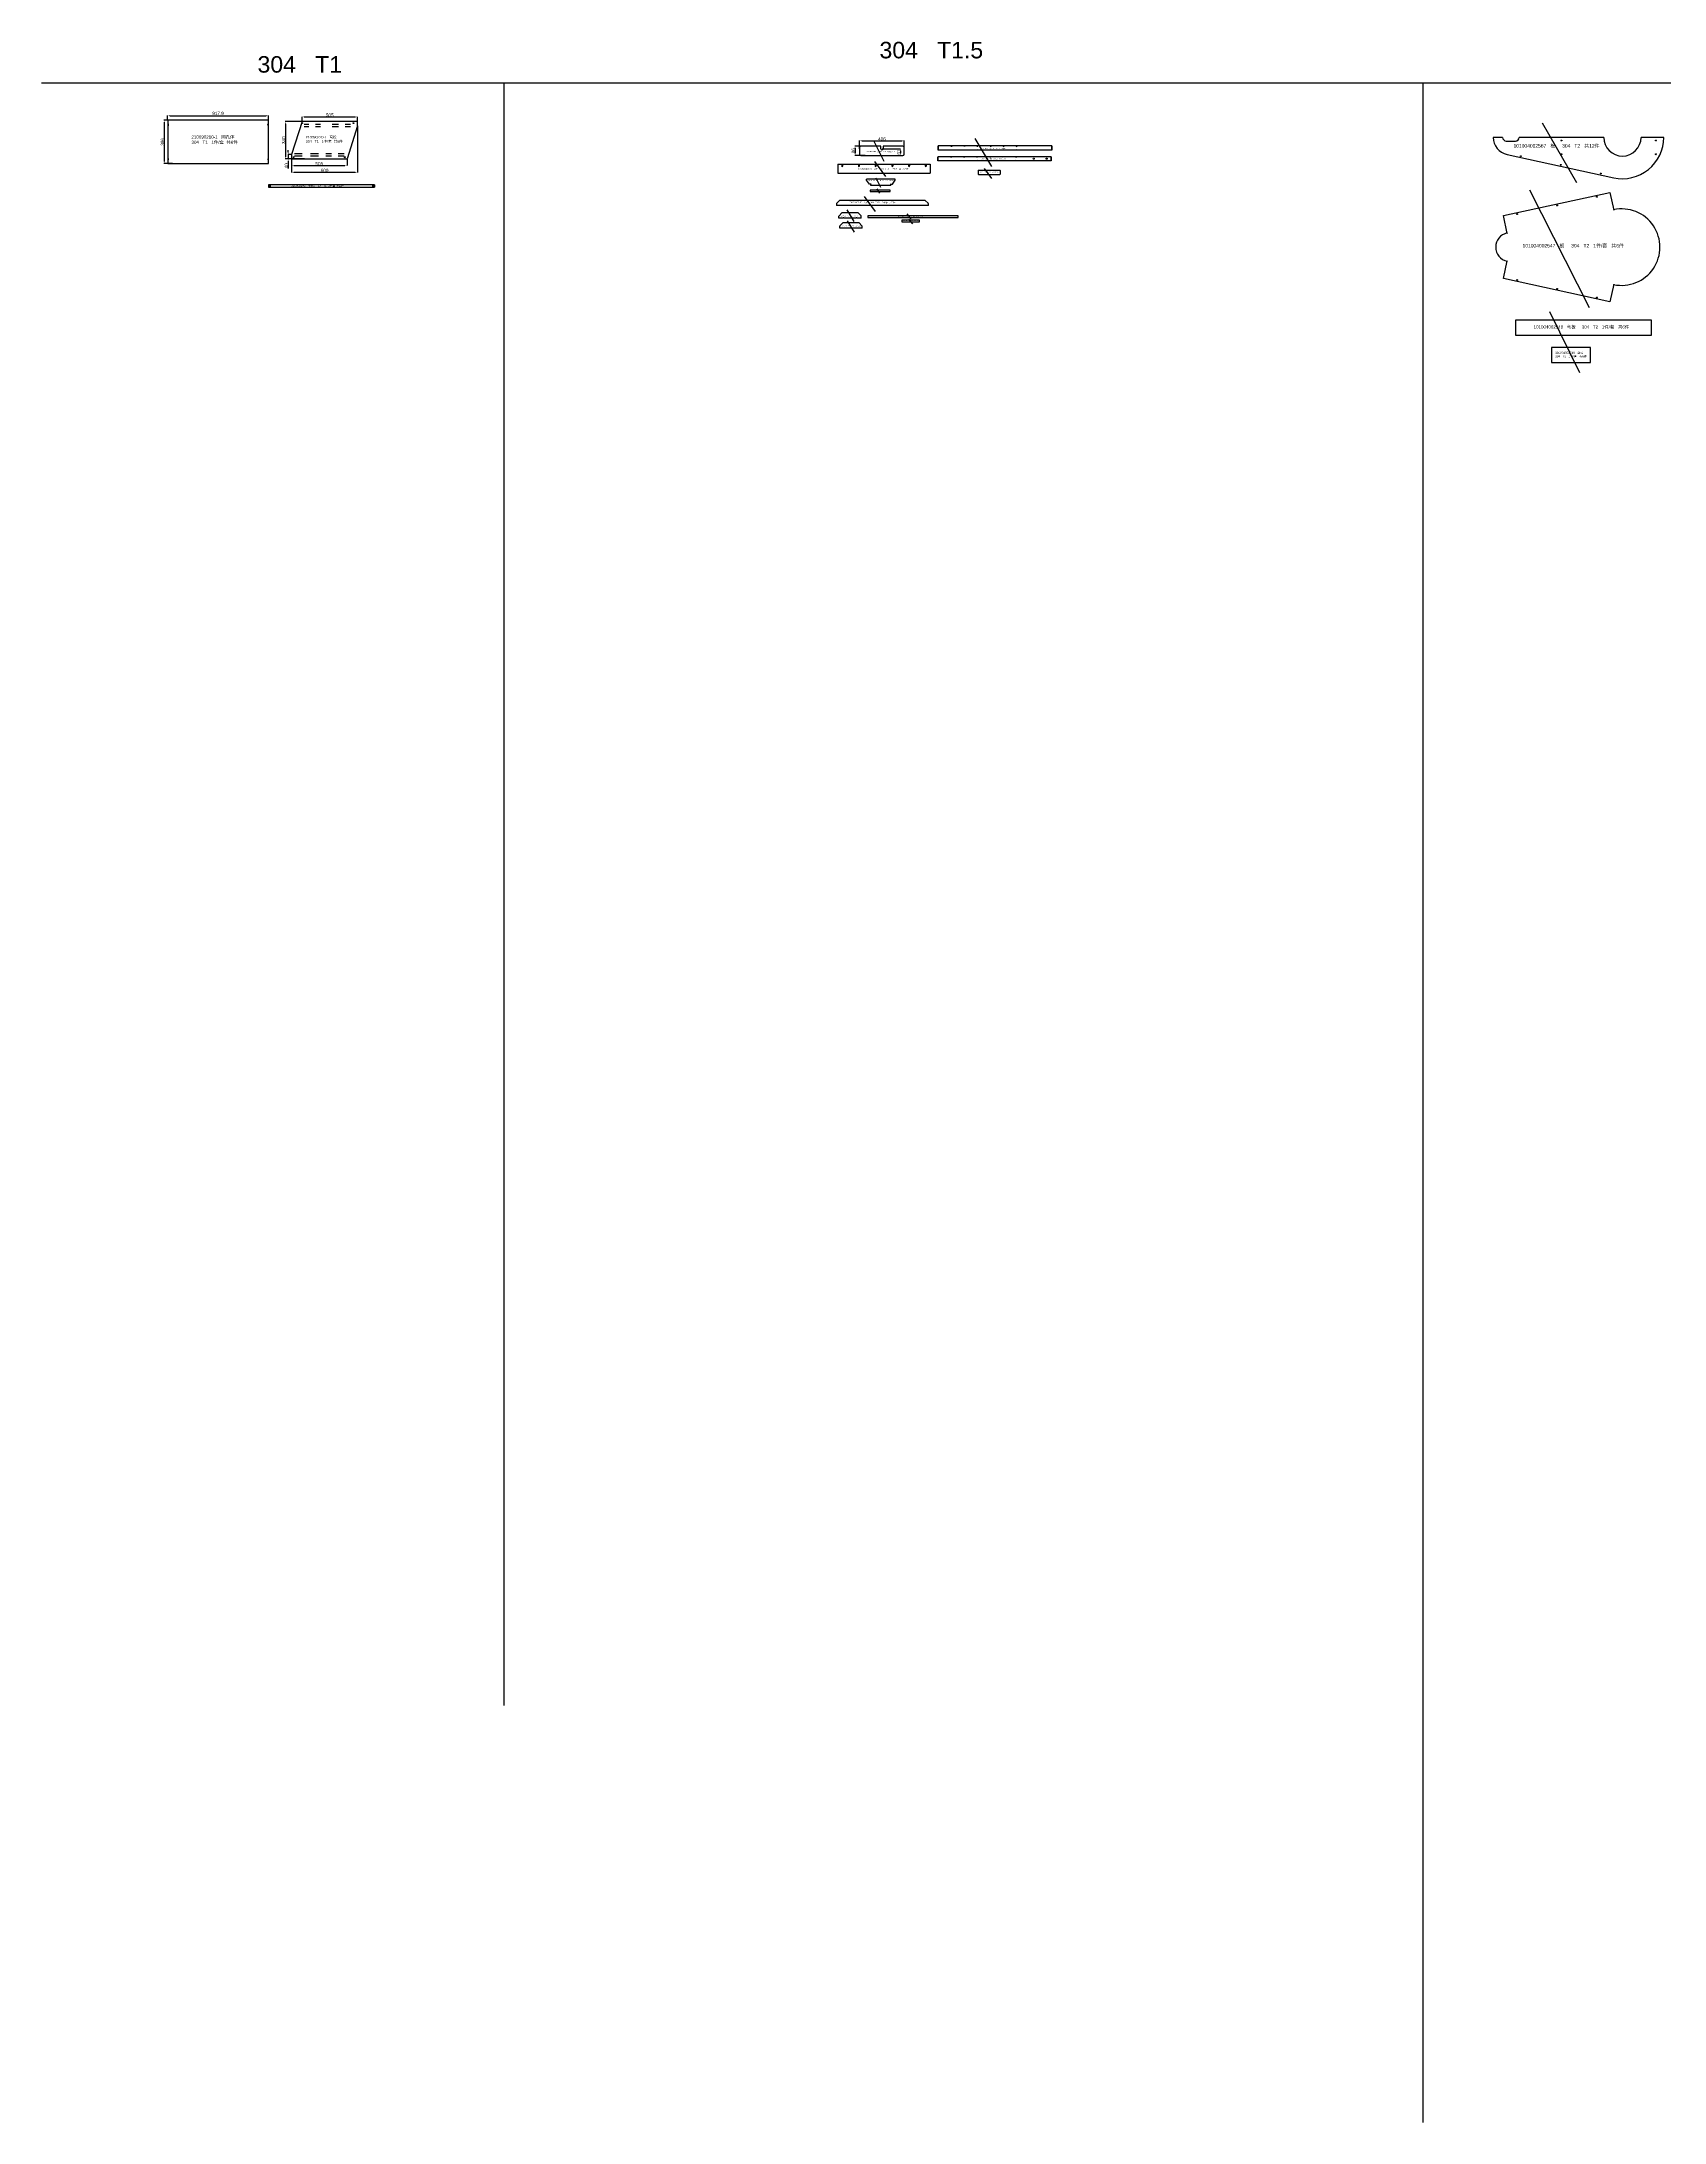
# Model space of a CAD drawing. Extents: x -89772 to 15958, y -15806 to 15762.
# Drawn here: x -89772 to -74997, y -6102 to 12835 of the extents above; entities that cross this region are included whole.
import ezdxf

# ---------------------------------------------------------------- set-up
doc = ezdxf.new("R2010")
doc.units = 0
doc.linetypes.add('CENTERX2', pattern=[20.32, 12.7, -2.54, 2.54, -2.54])
doc.layers.get('0').update_dxf_attribs({"linetype": 'CONTINUOUS'})
doc.layers.get('DEFPOINTS').update_dxf_attribs({"linetype": 'CONTINUOUS'})
doc.styles.get("Standard").update_dxf_attribs({"font": 'arial.ttf'})
doc.dimstyles.new('ISO-25', dxfattribs={"dimtxt": 30, "dimasz": 20, "dimexe": 1.25, "dimexo": 0.625, "dimtad": 1, "dimtxsty": 'STANDARD', "dimcen": 2.5, "dimazin": 3, "dimtfac": 1, "dimtmove": 0, "dimatfit": 3})

# ---------------------------------------------------------------- blocks, each defined once
blk = doc.blocks.new('101004002567___板_v2')
at = {"color": 7, "linetype": 'CONTINUOUS'}
for p, q in [((-30894, 2044), (-30979, 2044)), ((-30861, 2011), (-30777, 2011)), ((-29973, 2044), (-30744, 2044)), ((-29427, 2044), (-29633, 2044)), ((-30853, 1887), (-29883, 1676))]:
    blk.add_line(p, q, dxfattribs=at)
for centre in [(-30359, 2016), (-30359, 1890), (-29498, 2016), (-29498, 1890), (-30728, 1873), (-30365, 1794), (-30001, 1715)]:
    blk.add_circle(centre, 4, dxfattribs=at)
for centre, radius, start, end in [((-30819, 2044), 160, 180, 257.718), ((-30861, 2044), 33, 180, 270), ((-30777, 2044), 33, 270, 0), ((-29803, 2044), 170, 180, 0), ((-29803, 2044), 376, 257.718, 0)]:
    blk.add_arc(centre, radius, start, end, dxfattribs=at)
at = {"color": 3, "insert": (-30795, 1983), "char_height": 32, "width": 787.51, "attachment_point": 1}
blk.add_mtext('101004002567   {\\fSimSun|b0|i0|c134|p2;板  } 304   T2   {\\fSimSun|b0|i0|c134|p2;共}12{\\fSimSun|b0|i0|c134|p2;件}', dxfattribs=at)
blk = doc.blocks.new('101004002549___弯板')
at = {"color": 7, "linetype": 'CONTINUOUS'}
for p, q in [((-28352, 830), (-28352, 694)), ((-27997, 830), (-28352, 830)), ((-27997, 694), (-27997, 830)), ((-28352, 694), (-27997, 694))]:
    blk.add_line(p, q, dxfattribs=at)
at = {"color": 3, "insert": (-28319, 792), "char_height": 19.2, "width": 292.15, "attachment_point": 1}
blk.add_mtext('101004002549   {\\fSimSun|b0|i0|c134|p2;弯板  } 304   T2   1{\\fSimSun|b0|i0|c134|p2;件}/{\\fSimSun|b0|i0|c134|p2;套}   {\\fSimSun|b0|i0|c134|p2;共}6{\\fSimSun|b0|i0|c134|p2;件}', dxfattribs=at)
blk = doc.blocks.new('101004002548___弯板')
at = {"color": 7, "linetype": 'CONTINUOUS'}
for p, q in [((-27443, 1079), (-28681, 1079)), ((-28681, 1079), (-28681, 943)), ((-27443, 943), (-27443, 1079)), ((-28681, 943), (-27443, 943))]:
    blk.add_line(p, q, dxfattribs=at)
at = {"color": 3, "insert": (-28515, 1032), "char_height": 28.8, "width": 870.4, "attachment_point": 1}
blk.add_mtext('101004002548   {\\fSimSun|b0|i0|c134|p2;弯板  } 304   T2   1{\\fSimSun|b0|i0|c134|p2;件}/{\\fSimSun|b0|i0|c134|p2;套}   {\\fSimSun|b0|i0|c134|p2;共}6{\\fSimSun|b0|i0|c134|p2;件}', dxfattribs=at)
blk = doc.blocks.new('101004002547___板')
at = {"color": 7, "linetype": 'CONTINUOUS'}
for p, q in [((-28790, 2031), (-27821, 2242)), ((-27821, 2242), (-27786, 2081)), ((-27786, 2081), (-27786, 2084)), ((-28755, 1869), (-28790, 2031)), ((-28757, 1873), (-28756, 1869)), ((-28790, 1458), (-28755, 1619)), ((-28756, 1619), (-28757, 1615)), ((-27821, 1247), (-28790, 1458)), ((-27786, 1408), (-27821, 1247)), ((-27786, 1404), (-27786, 1408))]:
    blk.add_line(p, q, dxfattribs=at)
for centre in [(-28302, 2124), (-27939, 2203), (-28666, 2045), (-28666, 1444), (-28302, 1364), (-27939, 1285)]:
    blk.add_circle(centre, 4, dxfattribs=at)
for centre, radius, start, end in [((-27713, 1744), 348, 257.7838, 102.2162), ((-27786, 2081), 0.2, 192.282, 12.282), ((-28728, 1744), 132, 102.4557, 257.5443), ((-28756, 1869), 0.2, 192.282, 12.282), ((-28756, 1619), 0.2, 347.718, 167.718), ((-27786, 1408), 0.2, 347.718, 167.718)]:
    blk.add_arc(centre, radius, start, end, dxfattribs=at)
at = {"color": 3, "insert": (-28616, 1773), "char_height": 32, "width": 927.64, "attachment_point": 1}
blk.add_mtext('101004002547   {\\fSimSun|b0|i0|c134|p2;板  } 304   T2   1{\\fSimSun|b0|i0|c134|p2;件}/{\\fSimSun|b0|i0|c134|p2;套}   {\\fSimSun|b0|i0|c134|p2;共}6{\\fSimSun|b0|i0|c134|p2;件}', dxfattribs=at)
blk = doc.blocks.new('101004002423____弯板')
at = {"color": 7, "linetype": 'CONTINUOUS'}
for p, q in [((-36871, 2322), (-36031, 2322)), ((-36871, 2322), (-36871, 2238)), ((-36836, 2311), (-36836, 2306)), ((-36825, 2306), (-36825, 2311)), ((-36684, 2311), (-36684, 2306)), ((-36673, 2306), (-36673, 2311)), ((-36532, 2311), (-36532, 2306)), ((-36521, 2306), (-36521, 2311)), ((-36380, 2311), (-36380, 2306)), ((-36369, 2306), (-36369, 2311)), ((-36228, 2311), (-36228, 2306)), ((-36217, 2306), (-36217, 2311)), ((-36076, 2311), (-36076, 2306)), ((-36065, 2306), (-36065, 2311)), ((-36031, 2322), (-36031, 2238)), ((-36871, 2238), (-36031, 2238))]:
    blk.add_line(p, q, dxfattribs=at)
for centre, start, end in [((-36831, 2311), 0, 180), ((-36831, 2306), 180, 0), ((-36679, 2311), 0, 180), ((-36679, 2306), 180, 0), ((-36527, 2311), 0, 180), ((-36527, 2306), 180, 0), ((-36375, 2311), 0, 180), ((-36375, 2306), 180, 0), ((-36223, 2311), 0, 180), ((-36223, 2306), 180, 0), ((-36071, 2311), 0, 180), ((-36071, 2306), 180, 0)]:
    blk.add_arc(centre, 5.5, start, end, dxfattribs=at)
at = {"color": 3, "insert": (-36685, 2284), "char_height": 12.8, "width": 466.71, "attachment_point": 1}
blk.add_mtext('101004002423    {\\fSimSun|b0|i0|c134|p2;弯板  } 304   T1.5     2{\\fSimSun|b0|i0|c134|p2;件}/{\\fSimSun|b0|i0|c134|p2;套}   {\\fSimSun|b0|i0|c134|p2;共}12+24{\\fSimSun|b0|i0|c134|p2;件}', dxfattribs=at)
blk = doc.blocks.new('101004002424____弯板')
at = {"color": 7, "linetype": 'CONTINUOUS'}
for p, q in [((-36610, 2176), (-36610, 2185)), ((-36348, 2185), (-36610, 2185)), ((-36584, 2140), (-36610, 2176)), ((-36570, 2139), (-36582, 2139)), ((-36570, 2127), (-36570, 2142)), ((-36570, 2142), (-36570, 2142)), ((-36570, 2142), (-36570, 2139)), ((-36388, 2127), (-36570, 2127)), ((-36388, 2142), (-36388, 2139)), ((-36388, 2142), (-36388, 2142)), ((-36388, 2127), (-36388, 2142)), ((-36388, 2139), (-36377, 2139)), ((-36374, 2140), (-36348, 2176)), ((-36348, 2176), (-36348, 2185))]:
    blk.add_line(p, q, dxfattribs=at)
for centre, start, end in [((-36582, 2142), 215.8377, 270), ((-36377, 2142), 270, 324.1623)]:
    blk.add_arc(centre, 3, start, end, dxfattribs=at)
at = {"color": 3, "insert": (-36592, 2174), "char_height": 6.4, "width": 230.94, "attachment_point": 1}
blk.add_mtext('101004002424    {\\fSimSun|b0|i0|c134|p2;弯板  } 304   T1.5     2{\\fSimSun|b0|i0|c134|p2;件}/{\\fSimSun|b0|i0|c134|p2;套}   {\\fSimSun|b0|i0|c134|p2;共}12+12{\\fSimSun|b0|i0|c134|p2;件}', dxfattribs=at)
blk = doc.blocks.new('101004002425____板')
at = {"color": 7, "linetype": 'CONTINUOUS'}
for p, q in [((-36395, 2086), (-36577, 2086)), ((-36577, 2086), (-36577, 2074)), ((-36395, 2074), (-36395, 2086)), ((-36577, 2074), (-36395, 2074))]:
    blk.add_line(p, q, dxfattribs=at)
at = {"color": 3, "insert": (-36566, 2084), "char_height": 3.84, "width": 124.26, "attachment_point": 1}
blk.add_mtext('101004002425    {\\fSimSun|b0|i0|c134|p2;板  } 304   T1.5     1{\\fSimSun|b0|i0|c134|p2;件}/{\\fSimSun|b0|i0|c134|p2;套}   {\\fSimSun|b0|i0|c134|p2;共}12{\\fSimSun|b0|i0|c134|p2;件}', dxfattribs=at)
blk = doc.blocks.new('101004002435___弯条')
at = {"color": 7, "linetype": 'CONTINUOUS'}
for p, q in [((-36865, 1788), (-36865, 1769)), ((-36863, 1788), (-36865, 1788)), ((-36027, 1769), (-36865, 1769)), ((-36862, 1791), (-36863, 1788)), ((-36836, 1816), (-36862, 1791)), ((-36055, 1816), (-36836, 1816)), ((-36030, 1791), (-36055, 1816)), ((-36028, 1788), (-36030, 1791)), ((-36027, 1788), (-36028, 1788)), ((-36027, 1769), (-36027, 1788))]:
    blk.add_line(p, q, dxfattribs=at)
at = {"color": 3, "insert": (-36749, 1804), "char_height": 12.8, "width": 425.09, "attachment_point": 1}
blk.add_mtext('101004002435   {\\fSimSun|b0|i0|c134|p2;弯条  } 304   T1.5     2{\\fSimSun|b0|i0|c134|p2;件}/{\\fSimSun|b0|i0|c134|p2;套}   {\\fSimSun|b0|i0|c134|p2;共}72{\\fSimSun|b0|i0|c134|p2;件}', dxfattribs=at)
blk = doc.blocks.new('101004002440___弯条')
at = {"color": 7, "linetype": 'CONTINUOUS'}
for p, q in [((-36559, 1728), (-36585, 1702)), ((-36410, 1728), (-36559, 1728)), ((-36385, 1702), (-36410, 1728)), ((-36585, 1702), (-36586, 1699)), ((-36586, 1680), (-36586, 1699)), ((-36548, 1680), (-36586, 1680)), ((-36430, 1680), (-36540, 1680)), ((-36383, 1680), (-36422, 1680)), ((-36383, 1699), (-36385, 1702)), ((-36383, 1680), (-36383, 1699))]:
    blk.add_line(p, q, dxfattribs=at)
for centre in [(-36544, 1680), (-36426, 1680)]:
    blk.add_arc(centre, 4.25, 0, 180, dxfattribs=at)
at = {"color": 3, "insert": (-36569, 1704), "char_height": 5.12, "width": 170.43, "attachment_point": 1}
blk.add_mtext('101004002440   {\\fSimSun|b0|i0|c134|p2;弯条  } 304   T1.5     1{\\fSimSun|b0|i0|c134|p2;件}/{\\fSimSun|b0|i0|c134|p2;套}   {\\fSimSun|b0|i0|c134|p2;共}36{\\fSimSun|b0|i0|c134|p2;件}', dxfattribs=at)
blk = doc.blocks.new('101004002439___弯条')
at = {"color": 7, "linetype": 'CONTINUOUS'}
for p, q in [((-36578, 1611), (-36579, 1608)), ((-36579, 1589), (-36579, 1608)), ((-36376, 1589), (-36579, 1589)), ((-36552, 1637), (-36578, 1611)), ((-36403, 1637), (-36552, 1637)), ((-36378, 1611), (-36403, 1637)), ((-36376, 1608), (-36378, 1611)), ((-36376, 1589), (-36376, 1608))]:
    blk.add_line(p, q, dxfattribs=at)
at = {"color": 3, "insert": (-36559, 1611), "char_height": 5.12, "width": 170.6, "attachment_point": 1}
blk.add_mtext('101004002439   {\\fSimSun|b0|i0|c134|p2;弯条  } 304   T1.5     1{\\fSimSun|b0|i0|c134|p2;件}/{\\fSimSun|b0|i0|c134|p2;套}   {\\fSimSun|b0|i0|c134|p2;共}36{\\fSimSun|b0|i0|c134|p2;件}', dxfattribs=at)
blk = doc.blocks.new('101004002434-5____补条1')
at = {"color": 7, "linetype": 'CONTINUOUS'}
for p, q in [((-36866, 1955), (-36866, 1940)), ((-36044, 1955), (-36866, 1955)), ((-36866, 1940), (-36044, 1940)), ((-36044, 1940), (-36044, 1955))]:
    blk.add_line(p, q, dxfattribs=at)
at = {"color": 3, "insert": (-36592, 1952), "char_height": 6.4, "width": 248.95, "attachment_point": 1}
blk.add_mtext('101004002434-5    {\\fSimSun|b0|i0|c134|p2;补条1  } 304   T1.5     2{\\fSimSun|b0|i0|c134|p2;件}/{\\fSimSun|b0|i0|c134|p2;套}   {\\fSimSun|b0|i0|c134|p2;共}72{\\fSimSun|b0|i0|c134|p2;件}', dxfattribs=at)
blk = doc.blocks.new('101004002434-6____补条2')
at = {"color": 7, "linetype": 'CONTINUOUS'}
for p, q in [((-36556, 1916), (-36556, 1901)), ((-36396, 1916), (-36556, 1916)), ((-36556, 1901), (-36396, 1901)), ((-36396, 1901), (-36396, 1916))]:
    blk.add_line(p, q, dxfattribs=at)
at = {"color": 3, "insert": (-36549, 1911), "char_height": 4.096, "width": 144.93, "attachment_point": 1}
blk.add_mtext('101004002434-6    {\\fSimSun|b0|i0|c134|p2;补条2  } 304   T1.5     2{\\fSimSun|b0|i0|c134|p2;件}/{\\fSimSun|b0|i0|c134|p2;套}   {\\fSimSun|b0|i0|c134|p2;共}72{\\fSimSun|b0|i0|c134|p2;件}', dxfattribs=at)
blk = doc.blocks.new('101004002438___条')
at = {"color": 7, "linetype": 'CONTINUOUS'}
for p, q in [((-36579, 1536), (-36581, 1534)), ((-36581, 1534), (-36581, 1501)), ((-36579, 1536), (-36384, 1536)), ((-36382, 1534), (-36384, 1536)), ((-36382, 1534), (-36382, 1501)), ((-36581, 1501), (-36579, 1499)), ((-36579, 1499), (-36384, 1499)), ((-36384, 1499), (-36382, 1501))]:
    blk.add_line(p, q, dxfattribs=at)
at = {"color": 3, "insert": (-36576, 1522), "char_height": 5.53, "width": 181.65, "attachment_point": 1}
blk.add_mtext('101004002438   {\\fSimSun|b0|i0|c134|p2;条  } 304   T1.5     6{\\fSimSun|b0|i0|c134|p2;件}/{\\fSimSun|b0|i0|c134|p2;套}   {\\fSimSun|b0|i0|c134|p2;共}108{\\fSimSun|b0|i0|c134|p2;件}', dxfattribs=at)
blk = doc.blocks.new('101004002434-3___弯条')
at = {"color": 7, "linetype": 'CENTERX2'}
for p, q in [((-35920, 1397), (-36954, 1397)), ((-36954, 1360), (-36954, 1397)), ((-35920, 1360), (-36954, 1360)), ((-35920, 1360), (-35920, 1397))]:
    blk.add_line(p, q, dxfattribs=at)
at = {"color": 7, "linetype": 'CONTINUOUS'}
for p, q in [((-36954, 1397), (-36954, 1360)), ((-35920, 1397), (-36954, 1397)), ((-35920, 1360), (-36954, 1360)), ((-35920, 1397), (-35920, 1360))]:
    blk.add_line(p, q, dxfattribs=at)
at = {"color": 6, "linetype": 'CONTINUOUS'}
for p, q in [((-36836, 1395), (-36837, 1390)), ((-36836, 1362), (-36836, 1365)), ((-36834, 1394), (-36835, 1390)), ((-36834, 1362), (-36835, 1366)), ((-36718, 1395), (-36718, 1391)), ((-36718, 1362), (-36718, 1365)), ((-36716, 1394), (-36717, 1391)), ((-36716, 1362), (-36717, 1365)), ((-36600, 1395), (-36601, 1390)), ((-36600, 1362), (-36600, 1365)), ((-36598, 1394), (-36599, 1390)), ((-36598, 1362), (-36599, 1365)), ((-36480, 1394), (-36479, 1390)), ((-36480, 1362), (-36479, 1366)), ((-36478, 1395), (-36477, 1390)), ((-36478, 1362), (-36477, 1366)), ((-36362, 1394), (-36361, 1390)), ((-36362, 1362), (-36361, 1365)), ((-36360, 1395), (-36359, 1390)), ((-36360, 1362), (-36359, 1365)), ((-36244, 1394), (-36243, 1390)), ((-36244, 1362), (-36243, 1366)), ((-36242, 1395), (-36241, 1390)), ((-36242, 1362), (-36241, 1366))]:
    blk.add_line(p, q, dxfattribs=at)
at = {"color": 3, "insert": (-36563, 1378), "char_height": 6.4, "width": 223.78, "attachment_point": 1}
blk.add_mtext('101004002434-3   {\\fSimSun|b0|i0|c134|p2;弯条  } 304   T1.5     1{\\fSimSun|b0|i0|c134|p2;件}/{\\fSimSun|b0|i0|c134|p2;套}   {\\fSimSun|b0|i0|c134|p2;共}18{\\fSimSun|b0|i0|c134|p2;件}', dxfattribs=at)
blk = doc.blocks.new('101004002434-4___弯条')
at = {"color": 7, "linetype": 'CENTERX2'}
for p, q in [((-35925, 1299), (-36959, 1299)), ((-36959, 1262), (-36959, 1299)), ((-35925, 1262), (-36959, 1262)), ((-35925, 1262), (-35925, 1299))]:
    blk.add_line(p, q, dxfattribs=at)
at = {"color": 7, "linetype": 'CONTINUOUS'}
for p, q in [((-36959, 1299), (-36959, 1262)), ((-35925, 1299), (-36959, 1299)), ((-35925, 1262), (-36959, 1262)), ((-35925, 1299), (-35925, 1262))]:
    blk.add_line(p, q, dxfattribs=at)
at = {"color": 6, "linetype": 'CONTINUOUS'}
for p, q in [((-36839, 1297), (-36840, 1293)), ((-36839, 1264), (-36840, 1268)), ((-36837, 1297), (-36838, 1293)), ((-36837, 1264), (-36838, 1268)), ((-36721, 1297), (-36722, 1293)), ((-36721, 1264), (-36721, 1268)), ((-36719, 1297), (-36720, 1293)), ((-36719, 1264), (-36720, 1268)), ((-36603, 1297), (-36604, 1293)), ((-36603, 1264), (-36603, 1268)), ((-36601, 1297), (-36602, 1293)), ((-36601, 1264), (-36602, 1268)), ((-36483, 1297), (-36482, 1293)), ((-36483, 1264), (-36482, 1268)), ((-36481, 1297), (-36481, 1294)), ((-36481, 1264), (-36481, 1268)), ((-36365, 1297), (-36364, 1294)), ((-36365, 1264), (-36364, 1268)), ((-36363, 1297), (-36363, 1294)), ((-36363, 1264), (-36363, 1267)), ((-36247, 1297), (-36246, 1293)), ((-36247, 1264), (-36246, 1268)), ((-36245, 1297), (-36244, 1293)), ((-36245, 1264), (-36244, 1268))]:
    blk.add_line(p, q, dxfattribs=at)
at = {"color": 7, "linetype": 'CONTINUOUS'}
for centre in [(-36085, 1281), (-35967, 1281)]:
    blk.add_circle(centre, 5.25, dxfattribs=at)
at = {"color": 3, "insert": (-36561, 1283), "char_height": 6.4, "width": 248.95, "attachment_point": 1}
blk.add_mtext('101004002434-4   {\\fSimSun|b0|i0|c134|p2;弯条  } 304   T1.5     1{\\fSimSun|b0|i0|c134|p2;件}/{\\fSimSun|b0|i0|c134|p2;套}   {\\fSimSun|b0|i0|c134|p2;共}18{\\fSimSun|b0|i0|c134|p2;件}', dxfattribs=at)
blk = doc.blocks.new('*D58')
at = {"color": 0}
for p, q in [((-88625, 12122), (-88625, 12162)), ((-88605, 12161), (-87727, 12161)), ((-87707, 12122), (-87707, 12162))]:
    blk.add_line(p, q, dxfattribs=at)
for points in [[(-88605, 12164), (-88605, 12157), (-88625, 12161)], [(-87727, 12164), (-87727, 12157), (-87707, 12161)]]:
    blk.add_solid(points, dxfattribs=at)
at = {"layer": 'DEFPOINTS', "color": 0}
for p in [(-88625, 12121), (-87707, 12161), (-87707, 12121)]:
    blk.add_point(p, dxfattribs=at)
at = {"color": 0, "insert": (-88166, 12179), "char_height": 30, "attachment_point": 5}
blk.add_mtext('917,9', dxfattribs=at)
blk = doc.blocks.new('*D59')
at = {"color": 0}
for p, q in [((-88582, 12121), (-88658, 12121)), ((-88656, 12101), (-88656, 11745)), ((-88582, 11725), (-88658, 11725))]:
    blk.add_line(p, q, dxfattribs=at)
for points in [[(-88660, 12101), (-88653, 12101), (-88656, 12121)], [(-88660, 11745), (-88653, 11745), (-88656, 11725)]]:
    blk.add_solid(points, dxfattribs=at)
at = {"layer": 'DEFPOINTS', "color": 0}
for p in [(-88581, 12121), (-88656, 11725), (-88581, 11725)]:
    blk.add_point(p, dxfattribs=at)
at = {"color": 0, "insert": (-88672, 11923), "char_height": 30, "attachment_point": 5, "rotation": 90}
blk.add_mtext('396', dxfattribs=at)
blk = doc.blocks.new('*D60')
at = {"color": 0}
for p, q in [((-87401, 12108), (-87401, 12151)), ((-87381, 12150), (-86916, 12150)), ((-86896, 12108), (-86896, 12151))]:
    blk.add_line(p, q, dxfattribs=at)
for points in [[(-87381, 12153), (-87381, 12147), (-87401, 12150)], [(-86916, 12153), (-86916, 12147), (-86896, 12150)]]:
    blk.add_solid(points, dxfattribs=at)
at = {"layer": 'DEFPOINTS', "color": 0}
for p in [(-86896, 12150), (-87401, 12108), (-86896, 12108)]:
    blk.add_point(p, dxfattribs=at)
at = {"color": 0, "insert": (-87149, 12166), "char_height": 30, "attachment_point": 5}
blk.add_mtext('505', dxfattribs=at)
blk = doc.blocks.new('*D61')
at = {"color": 0}
for p, q in [((-87496, 11767), (-87496, 11707)), ((-86991, 11767), (-86991, 11707)), ((-87476, 11708), (-87011, 11708))]:
    blk.add_line(p, q, dxfattribs=at)
for points in [[(-87476, 11711), (-87476, 11705), (-87496, 11708)], [(-87011, 11711), (-87011, 11705), (-86991, 11708)]]:
    blk.add_solid(points, dxfattribs=at)
at = {"layer": 'DEFPOINTS', "color": 0}
for p in [(-87496, 11768), (-86991, 11768), (-86991, 11708)]:
    blk.add_point(p, dxfattribs=at)
at = {"color": 0, "insert": (-87244, 11724), "char_height": 30, "attachment_point": 5}
blk.add_mtext('505', dxfattribs=at)
blk = doc.blocks.new('*D62')
at = {"color": 0}
for p, q in [((-87380, 12108), (-87554, 12108)), ((-87552, 12088), (-87552, 11788)), ((-87380, 11768), (-87554, 11768))]:
    blk.add_line(p, q, dxfattribs=at)
for points in [[(-87556, 12088), (-87549, 12088), (-87552, 12108)], [(-87556, 11788), (-87549, 11788), (-87552, 11768)]]:
    blk.add_solid(points, dxfattribs=at)
at = {"layer": 'DEFPOINTS', "color": 0}
for p in [(-87380, 12108), (-87552, 11768), (-87380, 11768)]:
    blk.add_point(p, dxfattribs=at)
at = {"color": 0, "insert": (-87568, 11938), "char_height": 30, "attachment_point": 5, "rotation": 90}
blk.add_mtext('340', dxfattribs=at)
blk = doc.blocks.new('*D63')
at = {"color": 0}
for p, q in [((-87497, 11808), (-87529, 11808)), ((-87495, 11768), (-87529, 11768)), ((-87527, 11828), (-87527, 11848)), ((-87527, 11808), (-87527, 11768)), ((-87527, 11748), (-87527, 11682))]:
    blk.add_line(p, q, dxfattribs=at)
for points in [[(-87531, 11828), (-87524, 11828), (-87527, 11808)], [(-87531, 11748), (-87524, 11748), (-87527, 11768)]]:
    blk.add_solid(points, dxfattribs=at)
at = {"layer": 'DEFPOINTS', "color": 0}
for p in [(-87527, 11768), (-87496, 11808), (-87495, 11768)]:
    blk.add_point(p, dxfattribs=at)
at = {"color": 0, "insert": (-87543, 11705), "char_height": 30, "attachment_point": 5, "rotation": 90}
blk.add_mtext('40', dxfattribs=at)
blk = doc.blocks.new('*D64')
at = {"color": 0}
for p, q in [((-86896, 12067), (-86896, 11645)), ((-87496, 11767), (-87496, 11645)), ((-87476, 11647), (-86916, 11647))]:
    blk.add_line(p, q, dxfattribs=at)
for points in [[(-87476, 11650), (-87476, 11643), (-87496, 11647)], [(-86916, 11650), (-86916, 11643), (-86896, 11647)]]:
    blk.add_solid(points, dxfattribs=at)
at = {"layer": 'DEFPOINTS', "color": 0}
for p in [(-86896, 12068), (-87496, 11768), (-86896, 11647)]:
    blk.add_point(p, dxfattribs=at)
at = {"color": 0, "insert": (-87196, 11663), "char_height": 30, "attachment_point": 5}
blk.add_mtext('600', dxfattribs=at)
blk = doc.blocks.new('210090210-1___网孔体')
at = {"color": 7, "linetype": 'CONTINUOUS'}
for p, q in [((-86141, 12121), (-86141, 11725)), ((-85223, 12121), (-86141, 12121)), ((-85223, 11725), (-85223, 12121)), ((-86141, 11725), (-85223, 11725))]:
    blk.add_line(p, q, dxfattribs=at)
at = {"color": 6, "linetype": 'CONTINUOUS'}
for p, q in [((-86136, 12081), (-86136, 12070)), ((-86130, 12081), (-86136, 12081)), ((-85228, 12081), (-85233, 12081)), ((-85228, 12076), (-85228, 12081)), ((-86136, 11772), (-86136, 11765)), ((-86136, 11765), (-86131, 11765)), ((-85231, 11765), (-85228, 11765)), ((-85228, 11765), (-85228, 11767))]:
    blk.add_line(p, q, dxfattribs=at)
at = {"color": 3, "insert": (-85924, 11982), "char_height": 28.8, "width": 448.07, "attachment_point": 1}
blk.add_mtext('210090210-1   {\\fSimSun|b0|i0|c134|p2;网孔体 }304   T1   1{\\fSimSun|b0|i0|c134|p2;件}/{\\fSimSun|b0|i0|c134|p2;套}  {\\fSimSun|b0|i0|c134|p2;共}6{\\fSimSun|b0|i0|c134|p2;件}', dxfattribs=at)
blk = doc.blocks.new('210090220-2__卡箍条')
at = {"color": 7, "linetype": 'CONTINUOUS'}
for p, q in [((-85223, 11532), (-85223, 11512)), ((-84258, 11532), (-85223, 11532)), ((-85223, 11512), (-84258, 11512)), ((-84258, 11532), (-84258, 11512))]:
    blk.add_line(p, q, dxfattribs=at)
at = {"color": 6, "linetype": 'CENTERX2'}
for p, q in [((-85206, 11512), (-85206, 11532)), ((-84276, 11532), (-84276, 11512))]:
    blk.add_line(p, q, dxfattribs=at)
at = {"color": 7, "linetype": 'CONTINUOUS'}
for centre in [(-85214, 11522), (-84267, 11522)]:
    blk.add_circle(centre, 3.5, dxfattribs=at)
at = {"color": 3, "insert": (-85013, 11532), "char_height": 15.36, "width": 488.73, "attachment_point": 1}
blk.add_mtext('210090220-2{\\fSimSun|b0|i0|c134|p2;  卡箍条  }304   T1   2{\\fSimSun|b0|i0|c134|p2;件}/{\\fSimSun|b0|i0|c134|p2;套}  {\\fSimSun|b0|i0|c134|p2;共}12{\\fSimSun|b0|i0|c134|p2;件}', dxfattribs=at)
blk = doc.blocks.new('210090220-1___弯板')
for p, q in [((-84918, 12108), (-85013, 11808)), ((-84413, 12108), (-84918, 12108)), ((-84413, 12068), (-84508, 11768)), ((-84413, 12068), (-84413, 12108)), ((-85013, 11808), (-85013, 11768)), ((-85013, 11768), (-84508, 11768))]:
    blk.add_line(p, q)
at = {"color": 6}
for p, q in [((-84857, 12080), (-84897, 12080)), ((-84857, 12060), (-84897, 12060)), ((-84749, 12080), (-84794, 12080)), ((-84749, 12060), (-84794, 12060)), ((-84586, 12080), (-84644, 12080)), ((-84586, 12060), (-84644, 12060)), ((-84475, 12080), (-84524, 12080)), ((-84475, 12060), (-84524, 12060)), ((-84987, 11816), (-84916, 11816)), ((-84987, 11796), (-84916, 11796)), ((-84840, 11816), (-84769, 11816)), ((-84840, 11796), (-84768, 11796)), ((-84700, 11816), (-84649, 11816)), ((-84700, 11796), (-84649, 11796)), ((-84588, 11816), (-84534, 11816)), ((-84588, 11796), (-84534, 11796))]:
    blk.add_line(p, q, dxfattribs=at)
for centre in [(-84916, 12093), (-84450, 12093), (-84994, 11783), (-84527, 11783)]:
    blk.add_circle(centre, 4, dxfattribs=at)
at = {"color": 3, "insert": (-84884, 11977), "char_height": 23.04, "width": 337.71, "attachment_point": 1}
blk.add_mtext('210090220-1   {\\fSimSun|b0|i0|c134|p2;弯板 }304   T1   1{\\fSimSun|b0|i0|c134|p2;件}/{\\fSimSun|b0|i0|c134|p2;套}  {\\fSimSun|b0|i0|c134|p2;共}6{\\fSimSun|b0|i0|c134|p2;件}', dxfattribs=at)
blk = doc.blocks.new('101004002413___板')
at = {"color": 7, "linetype": 'CONTINUOUS'}
for p, q in [((-79841, 11873), (-79841, 11811)), ((-79648, 11885), (-79829, 11885)), ((-79829, 11799), (-79447, 11799)), ((-79829, 11799), (-79447, 11799)), ((-79829, 11799), (-79447, 11799)), ((-79648, 11860), (-79648, 11885)), ((-79447, 11885), (-79628, 11885)), ((-79628, 11885), (-79628, 11860)), ((-79435, 11811), (-79435, 11873))]:
    blk.add_line(p, q, dxfattribs=at)
for centre, radius, start, end in [((-79829, 11873), 12, 90, 180), ((-79829, 11811), 12, 180, 270), ((-79829, 11811), 12, 180, 270), ((-79829, 11811), 12, 180, 270), ((-79638, 11860), 10, 180, 0), ((-79447, 11873), 12, 0, 90), ((-79447, 11811), 12, 270, 0), ((-79447, 11811), 12, 270, 0), ((-79447, 11811), 12, 270, 0)]:
    blk.add_arc(centre, radius, start, end, dxfattribs=at)
at = {"color": 3, "insert": (-79781, 11839), "char_height": 9.6, "width": 285.17, "attachment_point": 1}
blk.add_mtext('101004002413   {\\fSimSun|b0|i0|c134|p2;板 }304   T1.5   1{\\fSimSun|b0|i0|c134|p2;件}/{\\fSimSun|b0|i0|c134|p2;套}  {\\fSimSun|b0|i0|c134|p2;共}6{\\fSimSun|b0|i0|c134|p2;件}', dxfattribs=at)
blk = doc.blocks.new('*D75')
at = {"color": 0}
for p, q in [((-82120, 11860), (-81952, 11860)), ((-82120, 11799), (-81952, 11799)), ((-81953, 11840), (-81953, 11819))]:
    blk.add_line(p, q, dxfattribs=at)
for points in [[(-81957, 11840), (-81950, 11840), (-81953, 11860)], [(-81957, 11819), (-81950, 11819), (-81953, 11799)]]:
    blk.add_solid(points, dxfattribs=at)
at = {"layer": 'DEFPOINTS', "color": 0}
for p in [(-82121, 11860), (-82121, 11799), (-81953, 11799)]:
    blk.add_point(p, dxfattribs=at)
at = {"color": 0, "insert": (-81969, 11830), "char_height": 30, "attachment_point": 5, "rotation": 90}
blk.add_mtext('61', dxfattribs=at)
blk = doc.blocks.new('*D203')
at = {"color": 0}
for p, q in [((-82279, 11885), (-82367, 11885)), ((-82274, 11799), (-82367, 11799)), ((-82366, 11865), (-82366, 11819))]:
    blk.add_line(p, q, dxfattribs=at)
for points in [[(-82369, 11865), (-82363, 11865), (-82366, 11885)], [(-82369, 11819), (-82363, 11819), (-82366, 11799)]]:
    blk.add_solid(points, dxfattribs=at)
at = {"layer": 'DEFPOINTS', "color": 0}
for p in [(-82366, 11799), (-82278, 11885), (-82274, 11799)]:
    blk.add_point(p, dxfattribs=at)
at = {"color": 0, "insert": (-82382, 11842), "char_height": 30, "attachment_point": 5, "rotation": 90}
blk.add_mtext('86', dxfattribs=at)
blk = doc.blocks.new('*D204')
at = {"color": 0}
for p, q in [((-82324, 11861), (-82324, 11934)), ((-82304, 11933), (-81938, 11933)), ((-81918, 11865), (-81918, 11934))]:
    blk.add_line(p, q, dxfattribs=at)
for points in [[(-82304, 11936), (-82304, 11930), (-82324, 11933)], [(-81938, 11936), (-81938, 11930), (-81918, 11933)]]:
    blk.add_solid(points, dxfattribs=at)
at = {"layer": 'DEFPOINTS', "color": 0}
for p in [(-81918, 11933), (-82324, 11860), (-81918, 11865)]:
    blk.add_point(p, dxfattribs=at)
at = {"color": 0, "insert": (-82121, 11949), "char_height": 30, "attachment_point": 5}
blk.add_mtext('406', dxfattribs=at)

msp = doc.modelspace()

# ---------------------------------------------------------------- linework, layer by layer
at = {"color": 1}
for p, q in [((-89772.475, 12460.351), (15958.459, 12460.351)), ((-85562.35, 12460.351), (-85562.35, -2306.807)), ((-77195.403, 12460.351), (-77195.403, -6101.53)), ((-81274.467, 11953.158), (-81122.911, 11700.146)), ((-76109.083, 12097), (-75798.203, 11554.039)), ((-82195.377, 11927.959), (-82105.001, 11746.534)), ((-82187.485, 11744.881), (-82087.906, 11607.463)), ((-82177.806, 11596.13), (-82134.337, 11511.516)), ((-81191.517, 11679.728), (-81124.736, 11590.624)), ((-82283.038, 11425.811), (-82183.458, 11288.392)), ((-82166.676, 11496.708), (-82142.605, 11456.382)), ((-76224.01, 11486.112), (-75680.67, 10414.183)), ((-82440.505, 11303.293), (-82376.521, 11198.903)), ((-82437.971, 11204.331), (-82373.987, 11099.941)), ((-81894.338, 11266.804), (-81858.798, 11222.752)), ((-81877.843, 11219.58), (-81842.303, 11175.528)), ((-76043.221, 10377.819), (-75769.67, 9823.808))]:
    msp.add_line(p, q, dxfattribs=at)

# ---------------------------------------------------------------- block references
for name in ['210090210-1___网孔体', '210090220-1___弯板', '101004002413___板', '210090220-2__卡箍条']:
    msp.add_blockref(name, (-2483.441, 0), dxfattribs=at)
at = {"color": 4}
for name, p in [('101004002567___板_v2', (-45575.61, 9919.831)), ('101004002547___板', (-47672.112, 9220.871)), ('101004002548___弯板', (-47672.112, 9220.871)), ('101004002549___弯板', (-47672.112, 9220.871))]:
    msp.add_blockref(name, p, dxfattribs=at)
for name, p in [('101004002434-4___弯条', (-44653.845, 10488.684)), ('101004002434-3___弯条', (-44653.845, 10488.684)), ('101004002423____弯板', (-45651.383, 9398.683)), ('101004002424____弯板', (-45651.383, 9398.683)), ('101004002438___条', (-44664.051, 10128.318)), ('101004002435___弯条', (-45671.147, 9574.158)), ('101004002425____板', (-45651.383, 9398.683)), ('101004002440___弯条', (-45926.4, 9547.794)), ('101004002439___弯条', (-45926.4, 9547.794)), ('101004002434-5____补条1', (-45382.804, 9295.016)), ('101004002434-6____补条2', (-45382.804, 9295.016))]:
    msp.add_blockref(name, p)

# ---------------------------------------------------------------- texts
at = {"color": 1, "char_height": 150, "attachment_point": 1}
for s, insert, width in [('304   T1', (-87806.317, 12703.06), 869.83614), ('304   T1.5', (-82143.143, 12833.093), 981.3429)]:
    msp.add_mtext(s, dxfattribs=dict(at, insert=insert, width=width))

# ---------------------------------------------------------------- dimensions: what is measured, and where the dimension line sits
at = {"color": 1}
for base, p1, p2, picture, middle in [((-88656.404, 11725.018), (-88581.047, 12121.018), (-88581.047, 11725.018), '*D59', (-88672.357, 11923.018)), ((-87552.463, 11767.678), (-87379.546, 12107.678), (-87379.546, 11767.678), '*D62', (-87568.415, 11937.678)), ((-87527.466, 11767.678), (-87496.342, 11807.678), (-87494.632, 11767.678), '*D63', (-87543.409, 11705.013)), ((-82366.147, 11799.252), (-82278.043, 11885.252), (-82273.516, 11799.252), '*D203', (-82382.089, 11842.252)), ((-81953.427, 11799.252), (-82121.119, 11860.252), (-82121.119, 11799.252), '*D75', (-81969.37, 11829.752))]:
    dim = msp.add_linear_dim(base=base, p1=p1, p2=p2, angle=90, dimstyle='ISO-25', dxfattribs=at)
    dim.commit()
    dim.dimension.update_dxf_attribs({"geometry": picture, "text_midpoint": middle})
for base, p1, p2, picture, middle in [((-87706.896, 12160.601), (-88624.795, 12121.018), (-87706.896, 12121.018), '*D58', (-88165.845, 12179.254)), ((-86896.342, 12150.139), (-87401.342, 12107.678), (-86896.342, 12107.678), '*D60', (-87148.842, 12166.081)), ((-86896.342, 11646.639), (-87496.342, 11767.678), (-86896.342, 12067.678), '*D64', (-87196.342, 11662.581)), ((-81918.119, 11932.911), (-82324.119, 11860.181), (-81918.119, 11864.705), '*D204', (-82121.119, 11948.853)), ((-86991.342, 11707.958), (-87496.342, 11767.678), (-86991.342, 11767.678), '*D61', (-87243.842, 11723.9))]:
    dim = msp.add_linear_dim(base=base, p1=p1, p2=p2, dimstyle='ISO-25', dxfattribs=at)
    dim.commit()
    dim.dimension.update_dxf_attribs({"geometry": picture, "text_midpoint": middle})

doc.saveas('drawing.dxf')
